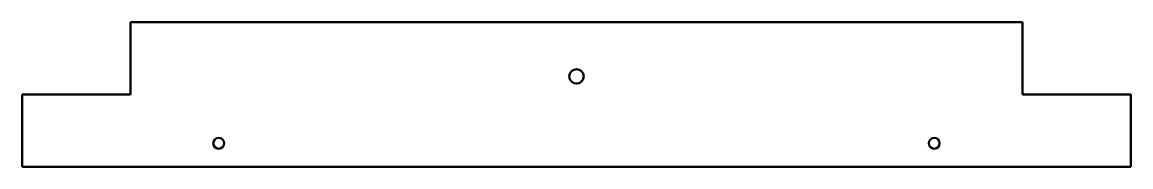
# Model space of a CAD drawing. Header units: millimetres. Extents: x 182 to 488, y 586 to 626.
import ezdxf

# ---------------------------------------------------------------- set-up
doc = ezdxf.new("R2010")
doc.units = ezdxf.units.MM
doc.layers.add('Visível (ISO)', color=7, linetype='Continuous', lineweight=50)

msp = doc.modelspace()

# ---------------------------------------------------------------- linework, layer by layer
at = {"layer": 'Visível (ISO)'}
for p, q in [((211.64, 606.08), (211.64, 626.08)), ((211.64, 626.08), (458.44, 626.08)), ((458.44, 626.08), (458.44, 606.08)), ((181.64, 586.08), (181.64, 606.08)), ((181.64, 606.08), (211.64, 606.08)), ((458.44, 606.08), (488.44, 606.08)), ((488.44, 606.08), (488.44, 586.08)), ((488.44, 586.08), (181.64, 586.08))]:
    msp.add_line(p, q, dxfattribs=at)
for centre, radius in [((335.04, 611.08), 2), ((236.04, 592.58), 1.5), ((434.04, 592.58), 1.5)]:
    msp.add_circle(centre, radius, dxfattribs=at)

doc.saveas('drawing.dxf')
